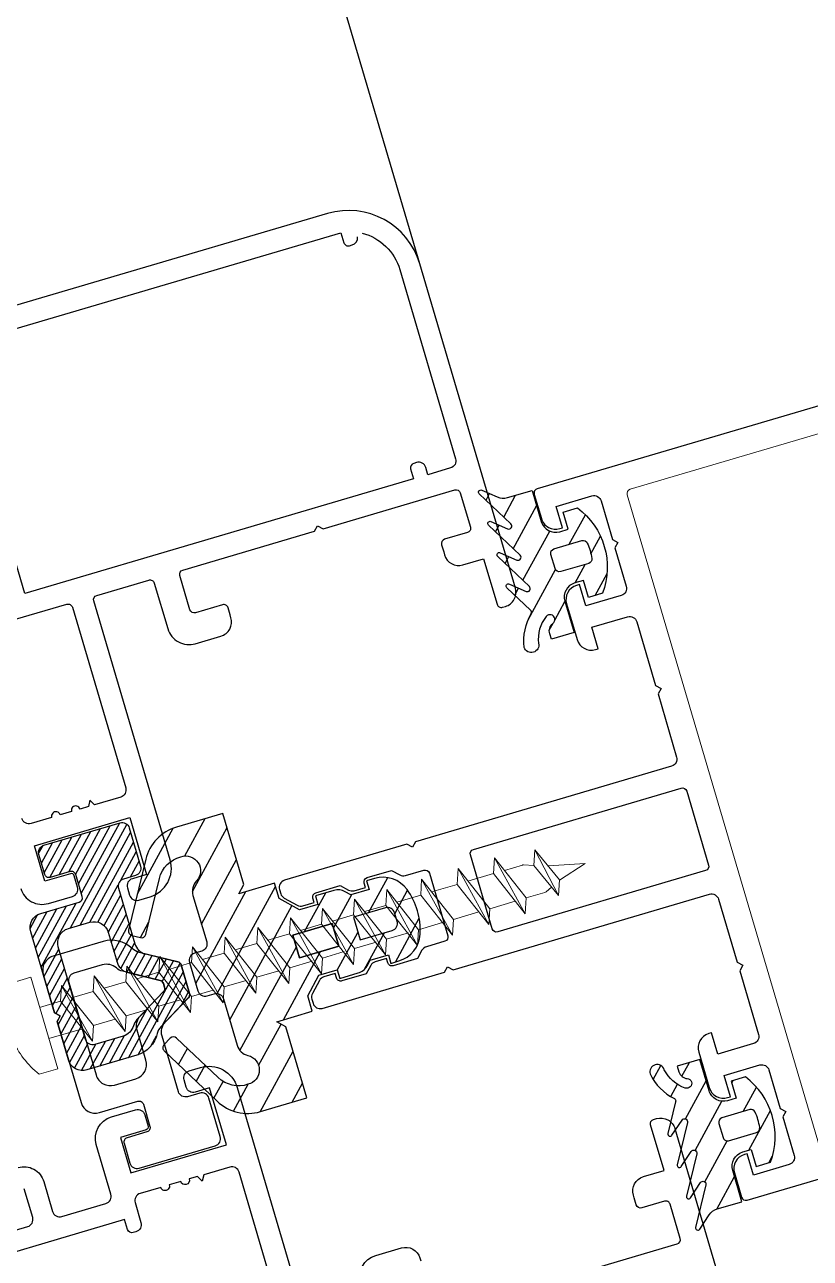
# Model space of a CAD drawing. Header units: millimetres. Extents: x 62878 to 70819, y -67946 to -61850.
# Drawn here: x 63586.35 to 63591.64, y -65277.4 to -65269.09 of the extents above; entities that cross this region are included whole.
import ezdxf

# ---------------------------------------------------------------- set-up
doc = ezdxf.new("R2010")
doc.units = ezdxf.units.MM
doc.layers.add('DOGRAMA', color=171, linetype='Continuous', lineweight=0)
pattern_1 = [(61.42665841833924, (63629.22169663729, -65377.8448919482), (0.1394151397588898, -0.07592747398675415), [])]

# ---------------------------------------------------------------- blocks, each defined once
blk = doc.blocks.new('a2we')
at = {"lineweight": 5, "ltscale": 0.5}
for p, q in [((-196.0144480926461, -415.2868589025547), (-196.5925912144022, -417.2488821181558)), ((-196.0144480926461, -415.2868589025547), (-195.4639709594615, -417.7110762494052)), ((-197.5747968978259, -417.6063757508618), (-196.5747276986959, -417.2423803302317)), ((-196.5747276986959, -417.2423803302317), (-194.1582851917165, -418.2620245979042)), ((-194.1582851917165, -418.2620245979042), (-197.5747968978259, -417.6063757508618)), ((-195.1583543907882, -418.6260200186506), (-197.5747968978259, -417.6063757508618)), ((-196.8896500078097, -417.895480952812), (-197.0961171580722, -418.3448917148726)), ((-194.1582851917165, -418.2620245979042), (-195.1583543907882, -418.6260200186506)), ((-197.1143788935161, -419.7428166739272), (-197.1143788935161, -418.4283854465556)), ((-195.1583543907882, -418.6260200186506), (-194.9264251741961, -419.2953524503964)), ((-198.1144480926461, -420.1068120946153), (-197.1143788935161, -419.7428166739268)), ((-197.1143788935161, -419.7428166739268), (-193.9153324771005, -421.0399975355008)), ((-197.1143788935161, -419.7428166739268), (-193.9153324771005, -421.0399975355008)), ((-194.9154016761394, -420.634479622855), (-194.9154016761394, -419.3608343693425)), ((-194.9154016761721, -421.4039929561312), (-198.1144480926461, -420.1068120946153)), ((-193.9153324771005, -421.0399975355008), (-198.1144480926461, -420.1068120946153)), ((-197.1143788935161, -422.2969096404012), (-197.1143788935162, -420.512330007273)), ((-193.9153324771005, -421.0399975355008), (-194.9154016761721, -421.4039929561312)), ((-194.9154016761721, -423.1885725893157), (-194.9154016761721, -421.4039929561312)), ((-198.1144480926461, -422.6609050610894), (-197.1143788935161, -422.2969096404012)), ((-197.1143788935161, -422.2969096404012), (-193.9153324771005, -423.594090501975)), ((-197.1143788935161, -422.2969096404012), (-193.9153324771005, -423.594090501975)), ((-194.9154016761721, -423.9580859226053), (-198.1144480926461, -422.6609050610894)), ((-193.9153324771005, -423.594090501975), (-198.1144480926461, -422.6609050610894)), ((-197.1143788935161, -424.8510026068752), (-197.1143788935162, -423.0664229737469)), ((-193.9153324771005, -423.594090501975), (-194.9154016761721, -423.9580859226053)), ((-194.9154016761721, -425.7426655557898), (-194.9154016761721, -423.9580859226053)), ((-198.1144480926461, -425.2149980275636), (-197.1143788935161, -424.8510026068752)), ((-197.1143788935161, -424.8510026068752), (-193.9153324771005, -426.1481834684492)), ((-197.1143788935161, -424.8510026068752), (-193.9153324771005, -426.1481834684492)), ((-194.9154016761721, -426.5121788890793), (-198.1144480926461, -425.2149980275636)), ((-193.9153324771005, -426.1481834684492), (-198.1144480926461, -425.2149980275636)), ((-197.1143788935161, -427.3050955733496), (-197.1143788935162, -425.6205159402211)), ((-193.9153324771005, -426.1481834684492), (-194.9154016761721, -426.5121788890793)), ((-194.9154016761721, -428.1967585222638), (-194.9154016761721, -426.5121788890793)), ((-198.1144480926461, -427.669090994038), (-197.1143788935161, -427.3050955733496)), ((-197.1143788935161, -427.3050955733496), (-193.9153324771005, -428.6022764349236)), ((-197.1143788935161, -427.3050955733496), (-193.9153324771005, -428.6022764349236)), ((-194.9154016761721, -428.9662718555534), (-198.1144480926461, -427.669090994038)), ((-193.9153324771005, -428.6022764349236), (-198.1144480926461, -427.669090994038)), ((-197.1143788935161, -429.5591885398237), (-197.1143788935161, -428.0237477951896)), ((-193.9153324771005, -428.6022764349236), (-194.9154016761721, -428.9662718555534)), ((-194.9154016761721, -430.450851488738), (-194.9154016761721, -428.9662718555534)), ((-198.1144480926461, -429.9231839605702), (-197.1143788935161, -429.5591885398237)), ((-194.9154016761721, -431.2203648220857), (-198.1144480926461, -429.9231839605702)), ((-193.9153324771005, -430.8563694013976), (-198.1144480926461, -429.9231839605702)), ((-197.1143788935161, -429.5591885398237), (-193.9153324771005, -430.8563694013976)), ((-197.1143788935161, -429.5591885398237), (-193.9153324771005, -430.8563694013976)), ((-197.1143788935161, -431.8132815063559), (-197.1143788935161, -430.2778407616635)), ((-193.9153324771005, -430.8563694013976), (-194.9154016761721, -431.2203648220857)), ((-194.9154016761721, -432.7049444552304), (-194.9154016761721, -431.2203648220857)), ((-198.1144480926461, -432.177276926986), (-197.1143788935161, -431.8132815063559)), ((-194.9154016761721, -433.4744577885599), (-198.1144480926461, -432.177276926986)), ((-193.9153324771005, -433.1104623678716), (-198.1144480926461, -432.177276926986)), ((-197.1143788935161, -431.8132815063559), (-193.9153324771005, -433.1104623678716)), ((-197.1143788935161, -431.8132815063559), (-193.9153324771005, -433.1104623678716)), ((-197.1143788935161, -434.0673744728301), (-197.1143788935161, -432.5319337281958)), ((-193.9153324771005, -433.1104623678716), (-194.9154016761721, -433.4744577885599)), ((-198.1144480926461, -434.4313698935184), (-197.1143788935161, -434.0673744728301)), ((-197.1143788935161, -434.0673744728301), (-193.9153324771005, -435.364555334404)), ((-197.1143788935161, -434.0673744728301), (-193.9153324771005, -435.364555334404)), ((-194.9154016761721, -434.9590374217446), (-194.9154016761721, -433.4744577885599)), ((-194.9154016761721, -435.7285507550341), (-198.1144480926461, -434.4313698935184)), ((-193.9153324771005, -435.364555334404), (-198.1144480926461, -434.4313698935184)), ((-197.1143788935161, -436.3642339800811), (-197.1143788935161, -434.7860266946118)), ((-193.9153324771005, -435.364555334404), (-194.9154016761721, -435.7285507550341)), ((-194.9154016761721, -437.2558969289955), (-194.9154016761721, -435.7285507550341)), ((-198.1144480926461, -436.7282294008277), (-197.1143788935161, -436.3642339800811)), ((-197.1143788935161, -436.3642339800811), (-193.9153324771005, -437.6614148416551)), ((-197.1143788935161, -436.3642339800811), (-193.9153324771005, -437.6614148416551)), ((-194.9154016761721, -438.0254102623434), (-198.1144480926461, -436.7282294008277)), ((-193.9153324771005, -437.6614148416551), (-198.1144480926461, -436.7282294008277)), ((-197.1143788935161, -438.6610934873901), (-197.1143788935161, -437.1337473134849)), ((-193.9153324771005, -437.6614148416551), (-194.9154016761721, -438.0254102623434)), ((-194.9154016761721, -439.5527564362646), (-194.9154016761721, -438.0254102623434)), ((-198.1144480926461, -439.0250889080787), (-197.1143788935161, -438.6610934873901)), ((-194.9154016761721, -440.3222697695944), (-198.1144480926461, -439.0250889080787)), ((-193.9153324771005, -439.9582743489061), (-198.1144480926461, -439.0250889080787)), ((-197.1143788935161, -438.6610934873901), (-193.9153324771005, -439.9582743489061)), ((-197.1143788935161, -438.6610934873901), (-193.9153324771005, -439.9582743489061)), ((-197.1143788935161, -440.9579529946993), (-197.1143788935161, -439.430606820736)), ((-193.9153324771005, -439.9582743489061), (-194.9154016761721, -440.3222697695944)), ((-194.9154016761721, -441.849615943574), (-194.9154016761721, -440.3222697695944)), ((-198.1144480926461, -441.3219484153295), (-197.1143788935161, -440.9579529946993)), ((-194.9154016761721, -442.6191292769035), (-198.1144480926461, -441.3219484153295)), ((-193.9153324771005, -442.2551338562151), (-198.1144480926461, -441.3219484153295)), ((-197.1143788935161, -440.9579529946993), (-193.9153324771005, -442.2551338562151)), ((-197.1143788935161, -443.2537258831643), (-197.1143788935161, -441.7274663280053)), ((-193.9153324771005, -442.2551338562151), (-194.9154016761721, -442.6191292769035)), ((-198.1144480926461, -443.6177213039109), (-197.1143788935161, -443.2537258831643)), ((-197.1143788935161, -443.2537258831643), (-193.9153324771005, -444.5509067447383)), ((-194.9154016761721, -444.1453888320787), (-194.9154016761721, -442.6191292769035)), ((-194.9154016761721, -444.9149021654266), (-198.1144480926461, -443.6177213039109)), ((-193.9153324771005, -444.5509067447383), (-198.1144480926461, -443.6177213039109)), ((-197.1143788935161, -445.5538642814245), (-197.1143788935161, -444.0232392165685)), ((-193.9153324771005, -444.5509067447383), (-194.9154016761721, -444.9149021654266)), ((-194.9154016761721, -446.4455272302989), (-194.9154016761721, -444.9149021654266)), ((-198.1144480926461, -445.9178597020545), (-197.1143788935161, -445.5538642814245)), ((-197.1143788935161, -445.5538642814245), (-193.9153324771005, -446.8510451429402)), ((-197.1143788935161, -445.5538642814245), (-193.9153324771005, -446.8510451429402)), ((-193.9153324771005, -446.8510451429402), (-198.1144480926461, -445.9178597020545)), ((-194.9154016761721, -447.2150405636282), (-198.1144480926461, -445.9178597020545)), ((-197.1143788935161, -447.8540026795677), (-197.1143788935161, -446.3233776147298)), ((-193.9153324771005, -446.8510451429402), (-194.9154016761721, -447.2150405636282)), ((-194.9154016761721, -448.7456656284821), (-194.9154016761721, -447.2150405636282)), ((-197.1143788935161, -447.8540026795677), (-198.1144480926461, -448.2179981003141)), ((-194.9154016761721, -449.5151789618299), (-198.1144480926461, -448.2179981003141)), ((-198.1144480926461, -448.2179981003141), (-193.9153324771005, -449.1511835411412)), ((-193.9153324771005, -449.1511835411412), (-197.1143788935161, -447.8540026795677)), ((-197.1143788935161, -450.1541410778275), (-197.1143788935161, -448.6235160129718)), ((-193.9153324770423, -449.1511835411412), (-194.9154016761721, -449.5151789618299)), ((-194.9154016761723, -451.0458040266858), (-194.9154016761721, -449.5151789618299)), ((-198.1144480926461, -450.5181364984577), (-197.1143788935161, -450.1541410778275)), ((-194.9154016761721, -451.8153173600317), (-198.1144480926461, -450.5181364984577)), ((-193.9153324770423, -451.4513219393434), (-198.1144480926461, -450.5181364984577)), ((-197.1143788935161, -450.1541410778275), (-193.9153324770423, -451.4513219393434)), ((-197.1143788935161, -453.2868589025547), (-197.1143788935162, -450.9236544111328)), ((-193.9153324770423, -451.4513219393434), (-194.9154016761721, -451.8153173600317)), ((-194.9154016761721, -453.2868589025547), (-194.9154016761721, -451.8153173600317)), ((-192.7980524524961, -453.2868589025547), (-199.230843732796, -453.2868589025547)), ((-199.230843732796, -454.5827171301502), (-199.230843732796, -453.2868589025547)), ((-192.7980524524961, -454.5827171301502), (-192.7980524524961, -453.2868589025547))]:
    blk.add_line(p, q, dxfattribs=at)
blk.add_lwpolyline([(-196.4690204826777, -455.6637351848848), (-196.1125089353335, -455.3998333582319), (-195.9163872499585, -455.3998333582319), (-195.5598757026143, -455.6637351848848)], dxfattribs=at)
for centre, radius, start, end in [((-196.9143788935627, -418.4283854465556), 0.2, 155.3251238657465, 180), ((-195.115401676151, -419.3608343693425), 0.2, 0, 19.11162363728389), ((-195.6603624057317, -449.5292358589606), 6.187568978619671, 234.757305859688, 262.4904896380407), ((-196.3685337795604, -449.5292358589606), 6.187568978619673, 277.5095103619591, 305.2426941403116)]:
    blk.add_arc(centre, radius, start, end, dxfattribs=at)

msp = doc.modelspace()

# ---------------------------------------------------------------- hatches: boundary and pattern name
at = {"layer": 'DOGRAMA', "lineweight": -2}
h = msp.add_hatch(dxfattribs=at)
h.set_pattern_fill('ANSI31', color=256, scale=0.05, angle=433.5057849383392, style=0)
h.set_pattern_definition(pattern_1)
edge = h.paths.add_edge_path()
edge.add_arc((63589.57128295962, -65272.17776111523), 0.09999999998353967, 246.4266584490464, 286.4266584483182)
edge.add_line((63589.59956173698, -65272.27367936556), (63589.76557510896, -65272.22473502852))
edge.add_line((63589.76557510896, -65272.22473502852), (63589.82778841908, -65272.43575517934))
edge.add_arc((63589.9237066694, -65272.40747640203), 0.09999999995416198, 196.4266584226854, 286.4266584226854)
edge.add_line((63589.95198544671, -65272.50339465235), (63590.00953639697, -65272.48642738599))
edge.add_line((63590.00953639697, -65272.48642738599), (63589.97560186416, -65272.37132548557))
edge.add_line((63589.97560186416, -65272.37132548557), (63590.07152011457, -65272.34304670825))
edge.add_arc((63589.77268344504, -65272.74391656859), 0.499999999980179, -20.44323923023188, 53.2965560614561, ccw=False)
edge.add_line((63590.24119277843, -65272.91855621044), (63590.14527452806, -65272.94683498774))
edge.add_line((63590.14527452806, -65272.94683498774), (63590.11133999527, -65272.8317330873))
edge.add_line((63590.11133999527, -65272.8317330873), (63590.05378904506, -65272.84870035369))
edge.add_arc((63590.08206782238, -65272.94461860404), 0.09999999999111438, 106.4266584207896, 196.4266584207896)
edge.add_line((63589.98614957202, -65272.97289738136), (63590.0483628821, -65273.18391753215))
edge.add_line((63590.0483628821, -65273.18391753215), (63589.89539724725, -65273.22901511377))
edge.add_line((63589.89539724725, -65273.22901511377), (63589.88423295723, -65273.19114716936))
edge.add_arc((63589.94657981997, -65273.17276596407), 0.06500000000803773, 128.0173229297416, 196.4266584439458, ccw=False)
edge.add_arc((63589.88641292927, -65273.09580382962), 0.03268943071979528, 308.0173229406665, 501.856937574956)
edge.add_arc((63590.04970155914, -65273.2274137026), 0.2424115900075054, 141.2291918030826, 186.7359642096043)
edge.add_arc((63589.76062014964, -65273.26872116084), 0.05002797726373335, -162.60118291889853, 14.912053376141898, ccw=False)
edge.add_arc((63590.08221474908, -65273.24108989716), 0.3717812401528078, 149.9266375138182, 186.5781580038744, ccw=False)
edge.add_arc((63589.74193199883, -65273.04730830932), 0.01999999998593517, 338.0409954212196, 406.4266583069493)
edge.add_line((63589.75571764942, -65273.03281845641), (63589.59630149688, -65272.88114987964))
edge.add_arc((63589.60664073481, -65272.87028248997), 0.01499999997890247, 66.426658324904, 226.4266583179954, ccw=False)
edge.add_line((63589.61263957422, -65272.85653425644), (63589.72548839344, -65272.90577417803))
edge.add_arc((63589.73348684597, -65272.88744319995), 0.01999999999995741, 246.4266584485599, 406.4266584542935)
edge.add_line((63589.74727249652, -65272.872953347), (63589.5340881868, -65272.67012972887))
edge.add_arc((63589.54442742473, -65272.65926233915), 0.01500000000551554, 66.42665847125409, 226.4266584530703, ccw=False)
edge.add_line((63589.55042626411, -65272.64551410559), (63589.66327508334, -65272.69475402724))
edge.add_arc((63589.67127353588, -65272.67642304916), 0.02000000000868687, 246.426658391246, 406.4266584089893)
edge.add_line((63589.68505918646, -65272.66193319621), (63589.47187487671, -65272.45910957808))
edge.add_arc((63589.48221411463, -65272.44824218837), 0.01499999999522897, 66.42665848561222, 226.4266584540489, ccw=False)
edge.add_line((63589.48821295401, -65272.43449395482), (63589.60106177326, -65272.48373387643))
edge.add_arc((63589.6090602258, -65272.46540289836), 0.0200000000020181, 246.42665838291, 406.4266583795205)
edge.add_line((63589.62284587639, -65272.45091304542), (63589.40966156661, -65272.24808942726))
edge.add_arc((63589.42000080454, -65272.23722203755), 0.01499999999998798, 66.42665842030851, 226.4266583946219, ccw=False)
edge.add_line((63589.42599964394, -65272.223473804), (63589.53129069701, -65272.2694160056))
edge = h.paths.add_edge_path(flags=16)
edge.add_line((63590.14694858118, -65272.71697945875), (63589.95836749249, -65272.77257724742))
edge.add_arc((63589.94988385929, -65272.74380177233), 0.02999999998058478, 196.4266584302207, 286.42665843022075, ccw=False)
edge.add_line((63589.9211083842, -65272.75228540553), (63589.89282960688, -65272.65636715518))
edge.add_arc((63589.921605082, -65272.64788352196), 0.03000000001673088, 106.42665846781759, 196.4266584678176, ccw=False)
edge.add_line((63589.91312144878, -65272.61910804684), (63590.10170253746, -65272.56351025817))
edge.add_arc((63590.11018617065, -65272.59228573328), 0.02999999999248517, 24.19309258406861, 106.4266584090326, ccw=False)
edge.add_arc((63589.77268344495, -65272.74391656867), 0.4000000001173186, 8.660224260478287, 24.193092596684608, ccw=False)
edge.add_arc((63590.138464948, -65272.68820398366), 0.02999999997872396, -73.57334159643699, 8.66022424465018, ccw=False)
at = {"layer": 'DOGRAMA', "lineweight": -2, "ltscale": 5}
h = msp.add_hatch(dxfattribs=at)
h.set_pattern_fill('ANSI31', color=256, scale=0.015, angle=433.5057849383392, style=0)
h.set_pattern_definition([(61.42665841833924, (63629.22169663729, -65377.8448919482), (0.04182454192766689, -0.02277824219602622), [])])
edge = h.paths.add_edge_path(flags=16)
edge.add_line((63587.28175267527, -65275.54925871899), (63587.28946631503, -65275.57542246803))
edge.add_arc((63587.26069083993, -65275.58390610126), 0.02999999999785151, -43.573341507148484, 16.426658492935417, ccw=False)
edge.add_line((63587.28242561938, -65275.60458457709), (63587.10296514944, -65275.79321229584))
edge.add_arc((63587.17541441418, -65275.8621405487), 0.1000000000165025, 136.4266584209237, 164.2856165316686)
edge.add_arc((63586.98288965719, -65275.8079721266), 0.1000000000073851, 286.4266584224305, 344.28561653455245, ccw=False)
edge.add_line((63587.01116843451, -65275.90389037697), (63586.81914752718, -65275.96050229865))
edge.add_arc((63586.80500813854, -65275.91254317346), 0.04999999999636351, 196.4266583944399, 286.42665839443987, ccw=False)
edge.add_line((63586.75704901336, -65275.9266825621), (63586.57323696081, -65275.30321393472))
edge.add_arc((63586.66915521119, -65275.27493515742), 0.1000000000058787, 106.426658405257, 196.426658405257, ccw=False)
edge.add_line((63586.64087643389, -65275.17901690704), (63586.78493821601, -65275.13654437402))
edge.add_arc((63586.81321699334, -65275.23246262437), 0.09999999998619297, 16.42665842596722, 106.42665842596719, ccw=False)
edge.add_line((63586.90913524369, -65275.20418384705), (63586.96888710358, -65275.40685505142))
edge.add_arc((63587.06480535397, -65275.3785762741), 0.1000000000280668, 196.4266584188938, 256.4266584192014)
edge.add_line((63587.04133636833, -65275.47578330428), (63587.26001789585, -65275.52858024318))
edge.add_arc((63587.25297720019, -65275.55774235221), 0.02999999998008165, 16.426658474137014, 76.42665847523409, ccw=False)
edge = h.paths.add_edge_path()
edge.add_line((63586.73403641683, -65274.96389152334), (63586.690204312, -65274.81521823528))
edge.add_arc((63586.66142883687, -65274.82370186848), 0.03000000001753719, 16.42665842390142, 106.4266584239014)
edge.add_line((63586.65294520367, -65274.79492639336), (63586.51865965317, -65274.83451668163))
edge.add_arc((63586.51017601998, -65274.8057412065), 0.03000000002245861, 196.4266584066429, 286.4266584066429, ccw=False)
edge.add_line((63586.48140054484, -65274.81422483969), (63586.44181025664, -65274.67993928916))
edge.add_arc((63586.48976938181, -65274.66579990049), 0.04999999998365681, 106.4266584358603, 196.4266584335025, ccw=False)
edge.add_line((63586.47562999314, -65274.61784077533), (63586.98879263263, -65274.46654931667))
edge.add_arc((63587.00293202126, -65274.51450844185), 0.04999999998732699, 16.426658386442625, 106.4266583888004, ccw=False)
edge.add_line((63587.05089114644, -65274.50036905322), (63587.12724384521, -65274.7593483292))
edge.add_arc((63587.07928472003, -65274.77348771785), 0.05000000000047861, -73.57334159756277, 16.426658410434527, ccw=False)
edge.add_line((63587.09342410867, -65274.82144684304), (63587.01189359588, -65274.84548380376))
edge.add_arc((63587.02603298453, -65274.89344292895), 0.05000000000745758, 106.4266584080767, 196.426658416074)
edge.add_line((63586.97807385934, -65274.90758231761), (63587.08827433956, -65275.28136924395))
edge.add_arc((63587.18419258991, -65275.25309046661), 0.09999999999236563, 196.4266584379631, 256.4266584365282)
edge.add_line((63587.1607236043, -65275.35029749677), (63587.37940513186, -65275.40309443566))
edge.add_arc((63587.37236443617, -65275.43225654469), 0.02999999997276654, 16.426658420821525, 76.42665841467982, ccw=False)
edge.add_line((63587.40113991126, -65275.4237729115), (63587.45783383017, -65275.61607194356))
edge.add_arc((63587.42905835505, -65275.62455557675), 0.03000000000644312, -43.57334160586743, 16.426658401173427, ccw=False)
edge.add_line((63587.45079313446, -65275.64523405262), (63587.264749879, -65275.84078082061))
edge.add_arc((63587.33719914367, -65275.90970907345), 0.09999999994848702, 136.4266583953558, 166.9153301082966)
edge.add_arc((63587.04498817104, -65275.84179186308), 0.2000000000270401, 286.4266584166635, 346.91533012788585, ccw=False)
edge.add_line((63587.10154572568, -65276.03362836385), (63586.76564744282, -65276.1326584515))
edge.add_arc((63586.7373686655, -65276.03674020113), 0.1000000000050723, 196.4266584184318, 286.4266584184319, ccw=False)
edge.add_line((63586.64145041513, -65276.06501897845), (63586.56509771637, -65275.80603970247))
edge.add_line((63586.56509771637, -65275.80603970247), (63586.58538955831, -65275.76878059415))
edge.add_line((63586.58538955831, -65275.76878059415), (63586.54813044998, -65275.74848875222))
edge.add_line((63586.54813044998, -65275.74848875222), (63586.3869414193, -65275.20175472513))
edge.add_arc((63586.48285966967, -65275.17347594781), 0.1000000000071299, 106.42665842360941, 196.4266584224305, ccw=False)
edge.add_line((63586.45458089234, -65275.07755769744), (63586.71374457492, -65275.00115063165))
edge.add_arc((63586.70526094172, -65274.97237515655), 0.02999999999660028, 286.4266584356903, 376.4266584490192)
at = {"layer": 'DOGRAMA', "lineweight": -2}
h = msp.add_hatch(dxfattribs=at)
h.set_pattern_fill('ANSI31', color=256, scale=0.05, angle=433.5057849383392, style=0)
h.set_pattern_definition(pattern_1)
edge = h.paths.add_edge_path(flags=16)
edge.add_arc((63588.80830031473, -65275.14462315891), 0.04999999998938454, 286.4266583967977, 376.426658404795)
edge.add_line((63588.85625943991, -65275.13048377026), (63588.83929217351, -65275.07293282003))
edge.add_arc((63588.79133304833, -65275.08707220869), 0.05000000000459372, 16.42665842642914, 106.4266584264291)
edge.add_line((63588.77719365966, -65275.03911308351), (63588.56137759632, -65275.10274033244))
edge.add_line((63588.56137759632, -65275.10274033244), (63588.60662364, -65275.25620953305))
edge.add_line((63588.60662364, -65275.25620953305), (63588.82243970337, -65275.19258228409))
h.paths.add_polyline_path([(63588.46274626449, -65275.298627699), (63588.4175002208, -65275.14515849845), (63588.15372503227, -65275.22292513605), (63588.19897107595, -65275.37639433664)], flags=16)
edge = h.paths.add_edge_path()
edge.add_arc((63588.76122923926, -65275.03339419572), 0.1999999999978753, 35.86043953682319, 106.4266584196107)
edge.add_line((63588.70467168462, -65274.84155769499), (63588.65066545204, -65274.85747990184))
edge.add_line((63588.65066545204, -65274.85747990184), (63588.66763271843, -65274.91503085206))
edge.add_line((63588.66763271843, -65274.91503085206), (63588.54458468995, -65274.95130807548))
edge.add_line((63588.54458468995, -65274.95130807548), (63588.50644294052, -65274.93053553462))
edge.add_arc((63588.45861461046, -65275.01835609507), 0.09999999997396947, 61.42665841585919, 106.4266584151501)
edge.add_line((63588.43033583316, -65274.92243784473), (63588.30535975072, -65274.9592835002))
edge.add_line((63588.30535975072, -65274.9592835002), (63588.32232701711, -65275.01683445042))
edge.add_line((63588.32232701711, -65275.01683445042), (63588.19927898864, -65275.0531116738))
edge.add_line((63588.19927898864, -65275.0531116738), (63588.06053137407, -65274.97754774355))
edge.add_line((63588.06053137407, -65274.97754774355), (63588.02990990612, -65274.87368336516))
edge.add_line((63588.02990990612, -65274.87368336516), (63587.79011428019, -65274.94438030846))
edge.add_line((63587.79011428019, -65274.94438030846), (63587.82393401672, -65274.88228179461))
edge.add_line((63587.82393401672, -65274.88228179461), (63587.68254013011, -65274.40269054275))
edge.add_line((63587.68254013011, -65274.40269054275), (63587.36908661205, -65274.49510342773))
edge.add_arc((63587.45392294402, -65274.78285817883), 0.3000000000053741, 106.4266584218835, 166.4266584216694)
edge.add_line((63587.16230185352, -65274.71245122193), (63587.04700292469, -65275.19001197485))
edge.add_arc((63587.07616503371, -65275.19705267053), 0.0299999999639862, 166.4266584249265, 256.4266584249265)
edge.add_line((63587.06912433803, -65275.22621477954), (63587.12744855614, -65275.24029617094))
edge.add_arc((63587.13448925185, -65275.21113406189), 0.03000000001325303, 256.4266583904623, 346.4266583904623)
edge.add_line((63587.1636513609, -65275.2181747576), (63587.25456060439, -65274.84163451377))
edge.add_arc((63587.44897466472, -65274.88857248504), 0.2000000000103845, 104.50706107780849, 166.4266584208078, ccw=False)
edge.add_arc((63587.43166503654, -65274.78942029196), 0.1000000000057837, -43.57334158482331, 109.14150601303481, ccw=False)
edge.add_arc((63587.57656356601, -65274.92727679766), 0.1000000000012008, 136.4266584240907, 196.4266584236094)
edge.add_line((63587.48064531564, -65274.95555557498), (63587.57305892313, -65275.26901154377))
edge.add_arc((63587.52509979795, -65275.28315093244), 0.05000000000459372, -73.57334157357087, 16.426658426429185, ccw=False)
edge.add_line((63587.53923918661, -65275.33111005762), (63587.49129431984, -65275.34524524258))
edge.add_arc((63587.50543370849, -65275.39320436776), 0.04999999999349964, 106.4266584127923, 196.4266584207896)
edge.add_line((63587.45747458332, -65275.40734375642), (63587.51403213798, -65275.59918025717))
edge.add_arc((63587.56199126317, -65275.58504086849), 0.05000000001363024, 196.4266584320687, 286.4266584320687)
edge.add_line((63587.57613065185, -65275.63299999369), (63587.62407551852, -65275.61886480874))
edge.add_arc((63587.6382149072, -65275.66682393393), 0.05000000000870882, 16.426658442423673, 106.42665844242379, ccw=False)
edge.add_line((63587.68617403239, -65275.65268454525), (63587.77858763986, -65275.96614051408))
edge.add_arc((63587.87450589023, -65275.93786173674), 0.100000000004266, 196.4266584316067, 256.4266584294018)
edge.add_arc((63587.82756791897, -65276.13227579707), 0.09999999999458312, -76.2881891764489, 76.42665841934019, ccw=False)
edge.add_arc((63587.78831999248, -65276.03959148942), 0.1999999999953474, 226.426658427111, 288.34625577040686, ccw=False)
edge.add_line((63587.65046348681, -65276.18449001889), (63587.36982469186, -65275.91749018263))
edge.add_arc((63587.34914621599, -65275.93922496207), 0.03000000002080528, 46.42665841328923, 136.4266584132892)
edge.add_line((63587.32741143656, -65275.91854648619), (63587.28605448484, -65275.96201604504))
edge.add_arc((63587.30778926428, -65275.98269452087), 0.02999999999071414, 136.4266584736948, 226.4266584736948)
edge.add_line((63587.28711078845, -65276.0044293003), (63587.64304106789, -65276.34306147814))
edge.add_arc((63587.84982582644, -65276.12571368397), 0.2999999999973062, 226.4266584152745, 286.4266584152191)
edge.add_line((63587.93466215838, -65276.41346843507), (63588.24811567646, -65276.32105555011))
edge.add_line((63588.24811567646, -65276.32105555011), (63588.10672178988, -65275.84146429828))
edge.add_line((63588.10672178988, -65275.84146429828), (63588.04462327605, -65275.80764456173))
edge.add_line((63588.04462327605, -65275.80764456173), (63588.284418902, -65275.73694761848))
edge.add_line((63588.284418902, -65275.73694761848), (63588.25379743399, -65275.63308324007))
edge.add_line((63588.25379743399, -65275.63308324007), (63588.3293613643, -65275.49433562551))
edge.add_line((63588.3293613643, -65275.49433562551), (63588.45240939278, -65275.4580584021))
edge.add_line((63588.45240939278, -65275.4580584021), (63588.46937665913, -65275.51560935231))
edge.add_line((63588.46937665913, -65275.51560935231), (63588.59435274157, -65275.47876369685))
edge.add_arc((63588.56607396428, -65275.38284544646), 0.1000000000198366, 286.4266584028992, 331.4266584055293)
edge.add_line((63588.65389452476, -65275.43067377656), (63588.67466706559, -65275.39253202717))
edge.add_line((63588.67466706559, -65275.39253202717), (63588.79771509406, -65275.35625480377))
edge.add_line((63588.79771509406, -65275.35625480377), (63588.81468236045, -65275.413805754))
edge.add_line((63588.81468236045, -65275.413805754), (63588.86868859304, -65275.39788354714))
edge.add_arc((63588.81213103838, -65275.2060470464), 0.2000000000113959, 286.4266584270186, 356.9928773098388)
edge.add_arc((63588.54200351127, -65275.19185658928), 0.4704999999711486, 356.9928772973138, 395.8604395317959)
h = msp.add_hatch(dxfattribs=at)
h.set_pattern_fill('ANSI31', color=256, scale=0.05, angle=433.5057849383392, style=0)
h.set_pattern_definition(pattern_1)
edge = h.paths.add_edge_path()
edge.add_arc((63591.04177938008, -65277.16551013429), 0.1000000000121645, 106.42665840807669, 146.4266584079292, ccw=False)
edge.add_line((63591.01350060278, -65277.0695918839), (63591.17951397472, -65277.02064754684))
edge.add_line((63591.17951397472, -65277.02064754684), (63591.11730066466, -65276.80962739604))
edge.add_arc((63591.21321891501, -65276.78134861872), 0.09999999998619297, 106.42665842596719, 196.4266584259671, ccw=False)
edge.add_line((63591.18494013769, -65276.68543036836), (63591.24249108791, -65276.66846310197))
edge.add_line((63591.24249108791, -65276.66846310197), (63591.27642562071, -65276.78356500241))
edge.add_line((63591.27642562071, -65276.78356500241), (63591.37234387105, -65276.75528622509))
edge.add_arc((63590.90383453765, -65276.58064658326), 0.4999999999768313, 339.5567607731843, 413.2965560644581)
edge.add_line((63591.20267120716, -65276.17977672291), (63591.10675295682, -65276.20805550022))
edge.add_line((63591.10675295682, -65276.20805550022), (63591.14068748957, -65276.32315740066))
edge.add_line((63591.14068748957, -65276.32315740066), (63591.08313653939, -65276.34012466705))
edge.add_arc((63591.05485776207, -65276.2442064167), 0.09999999999111438, 196.4266584207896, 286.42665842078964, ccw=False)
edge.add_line((63590.95893951171, -65276.27248519401), (63590.8967262016, -65276.0614650432))
edge.add_line((63590.8967262016, -65276.0614650432), (63590.74376056675, -65276.10656262482))
edge.add_line((63590.74376056675, -65276.10656262482), (63590.75492485677, -65276.14443056923))
edge.add_arc((63590.81727171951, -65276.12604936397), 0.06499999999980752, 196.4266584193387, 264.8359939363863)
edge.add_arc((63590.80847899325, -65276.22334228685), 0.03268943073724488, -109.00362071610522, 84.83599391920649, ccw=False)
edge.add_arc((63590.87425452866, -65276.02419933756), 0.2424115900203204, 206.1173526315682, 251.624125038535, ccw=False)
edge.add_arc((63590.60899928809, -65276.14632232796), 0.05002797726428388, 17.94126347909852, 195.454499789161)
edge.add_arc((63590.8941484278, -65275.99507239828), 0.3717812401316561, 206.2751588425133, 242.9266793322277)
edge.add_arc((63590.71341437507, -65276.34246102225), 0.01999999999290903, -13.573341545027802, 54.81232134801911, ccw=False)
edge.add_line((63590.73285578109, -65276.34715481936), (63590.68121501691, -65276.56104754558))
edge.add_arc((63590.69579607144, -65276.56456789342), 0.01500000000321133, 166.4266584444941, 326.4266584619254)
edge.add_line((63590.7082937509, -65276.57286295266), (63590.77638159934, -65276.47027898325))
edge.add_arc((63590.79304517192, -65276.48133906224), 0.01999999996407478, -13.573341615597315, 146.4266583850286, ccw=False)
edge.add_line((63590.81248657793, -65276.48603285938), (63590.74342832699, -65276.77206769638))
edge.add_arc((63590.75800938151, -65276.77558804423), 0.01499999999955377, 166.4266583839398, 326.4266584002446)
edge.add_line((63590.77050706097, -65276.78388310349), (63590.83859490941, -65276.68129913406))
edge.add_arc((63590.85525848202, -65276.69235921304), 0.01999999998429983, -13.57334154991969, 146.4266584485029, ccw=False)
edge.add_line((63590.87469988804, -65276.69705301015), (63590.8056416371, -65276.9830878472))
edge.add_arc((63590.82022269163, -65276.98660819503), 0.01500000000857648, 166.4266584780325, 326.4266584695079)
edge.add_line((63590.83272037112, -65276.99490325428), (63590.90080821949, -65276.89231928483))
edge.add_arc((63590.91747179211, -65276.90337936384), 0.01999999999637073, -13.573341605813482, 146.4266583964024, ccw=False)
edge.add_line((63590.93691319813, -65276.90807316097), (63590.8678549472, -65277.194107998))
edge.add_arc((63590.88243600172, -65277.19762834585), 0.01499999999077344, 166.4266584044331, 326.4266584080313)
edge.add_line((63590.89493368117, -65277.2059234051), (63590.95846151698, -65277.11020973926))
edge = h.paths.add_edge_path(flags=16)
edge.add_line((63591.2328536301, -65276.40024027288), (63591.04427254141, -65276.45583806155))
edge.add_arc((63591.05275617462, -65276.48461353662), 0.02999999997074194, 106.4266584647377, 196.4266584647377)
edge.add_line((63591.02398069955, -65276.49309716983), (63591.05225947683, -65276.58901542019))
edge.add_arc((63591.08103495196, -65276.58053178702), 0.03000000000930698, 196.426658370586, 286.426658370586)
edge.add_line((63591.08951858513, -65276.60930726214), (63591.27809967381, -65276.55370947346))
edge.add_arc((63591.2696160406, -65276.52493399836), 0.02999999999660028, 286.4266584356903, 368.6602242658482)
edge.add_arc((63590.9038345377, -65276.58064658326), 0.3999999999828886, 8.660224250782301, 24.19309258702632)
edge.add_arc((63591.24133726329, -65276.42901574799), 0.02999999999849968, 24.19309259104942, 106.4266584184318)

# ---------------------------------------------------------------- linework, layer by layer
msp.add_line((63589.00857842001, -65270.69642254735), (63564.97915992932, -65189.19149207567), dxfattribs=at)
at = {"layer": 'DOGRAMA', "lineweight": -2, "ltscale": 0.5}
for points in [[(63599.90997569384, -65269.23394605929), (63589.80019210514, -65272.21452918839, 0.4142135623732619), (63589.77990026325, -65272.25178829669), (63589.82797418466, -65272.41484932235, 0.4142135623730951), (63589.95217121235, -65272.48248879539), (63589.97135486243, -65272.47683303991), (63589.92893669643, -65272.33295566434), (63590.16873232237, -65272.26225872105, -0.4142135623730951), (63590.23083083622, -65272.29607845758), (63590.30718353495, -65272.55505773358), (63590.34444264326, -65272.57534957548), (63590.32415080134, -65272.6126086838), (63590.40050350008, -65272.87158795979, -0.4142135623730951), (63590.36668376358, -65272.93368647365), (63590.12688813767, -65273.00438341692), (63590.08446997166, -65272.86050604138), (63590.0652863216, -65272.86616179683, 0.4142135623728953), (63589.99764684855, -65272.99035882454), (63590.06834379186, -65273.23015445046, 0.4142135623729619), (63590.19254081956, -65273.29779392348), (63590.21172446962, -65273.29213816804), (63590.16930630364, -65273.1482607925), (63590.40910192951, -65273.07756384921, -0.4142135623731395), (63590.4712004434, -65273.11138358574), (63590.597566713, -65273.54000294747), (63590.6348258213, -65273.56029478939), (63590.61453397939, -65273.59755389769), (63590.73984882786, -65274.02260696422, -0.4142135623730951), (63590.70602909137, -65274.08470547805), (63588.97950058476, -65274.59372346973), (63588.95920874287, -65274.63098257806), (63588.92194963451, -65274.61069073612), (63588.09705268138, -65274.85388822104, 0.4142135623730951), (63588.06323294483, -65274.91598673489), (63588.07151560697, -65274.94408053998, 0.1989123673795887), (63588.09556056715, -65274.97385143155), (63588.18338112761, -65275.02167976162, 0.1989123673797732), (63588.22143468131, -65275.02572860658), (63588.29748761156, -65275.00330655581), (63588.28900397835, -65274.97453108069, -0.4142135623730951), (63588.30929582031, -65274.93727197239), (63588.4723568459, -65274.88919805095), (63588.52868682893, -65274.91987616329, 0.1989123673797732), (63588.56674038259, -65274.92392500825), (63588.64279331287, -65274.90150295747), (63588.63430967967, -65274.87272748236, -0.4142135623729841), (63588.65460152164, -65274.83546837405), (63588.81766254722, -65274.78739445264), (63588.87399253023, -65274.81807256494, 0.1989123673797501), (63588.91204608395, -65274.82212140989), (63589.03605813937, -65274.78555997046, -0.4142135623729288), (63589.0733172477, -65274.80585181237), (63589.1977438679, -65275.22789211398, -0.4142135623725959), (63589.17745202596, -65275.26515122229), (63589.05343997051, -65275.30171266175, 0.1989123673796753), (63589.02366907894, -65275.32575762189), (63588.9929909666, -65275.38208760488), (63588.82992994098, -65275.43016152634, -0.4142135623736503), (63588.79267083267, -65275.40986968442), (63588.78418719947, -65275.38109420928), (63588.70813426917, -65275.40351626008, 0.1989123673797502), (63588.67836337762, -65275.42756122023), (63588.64768526526, -65275.48389120324), (63588.48462423963, -65275.53196512468, -0.4142135623732063), (63588.44736513137, -65275.51167328276), (63588.43888149815, -65275.48289780763), (63588.36282856788, -65275.50531985839, 0.1989123673796753), (63588.33305767628, -65275.52936481855), (63588.28522934623, -65275.61718537901, 0.1989123673797207), (63588.28118050128, -65275.65523893273), (63588.2894631634, -65275.68333273781, 0.4142135623730951), (63588.35156167721, -65275.71715247435), (63589.17645863038, -65275.47395498943), (63589.19675047231, -65275.43669588113), (63589.23400958061, -65275.45698772302), (63590.96053808722, -65274.94796973134, -0.4142135623730951), (63591.02263660105, -65274.98178946787), (63591.14795144957, -65275.40684253437), (63591.18521055789, -65275.4271343763), (63591.16491871596, -65275.46439348461), (63591.29128498551, -65275.89301284634, -0.4142135623730951), (63591.25746524907, -65275.95511136022), (63591.01766962313, -65276.02580830349), (63590.97525145715, -65275.88193092795), (63590.95606780706, -65275.8875866834, 0.4142135623729619), (63590.88842833402, -65276.01178371109), (63590.9591252773, -65276.251579337, 0.4142135623728953), (63591.08332230498, -65276.31921881007), (63591.10250595507, -65276.31356305459), (63591.06008778911, -65276.16968567904), (63591.29988341497, -65276.09898873574, -0.4142135623730951), (63591.36198192887, -65276.13280847228), (63591.43833462759, -65276.3917877483), (63591.4755937359, -65276.41207959018), (63591.45530189401, -65276.44933869848), (63591.53165459274, -65276.70831797448, -0.4142135623730951), (63591.49783485621, -65276.77041648833), (63591.25803923031, -65276.84111343163), (63591.21562106434, -65276.69723605608), (63591.19643741426, -65276.70289181152, 0.4142135623728953), (63591.12879794122, -65276.8270888392), (63591.17687186265, -65276.99014986483, 0.4142135623729288), (63591.21413097093, -65277.01044170676), (63601.32391455964, -65274.02985857763, 0.4142135623729288)], [(63586.32000427714, -65274.90865106421, 0.4142135623730951), (63586.50629981867, -65275.01011027384), (63586.66936084429, -65274.96203635236, 0.4142135623730951), (63586.70318058081, -65274.89993783853), (63586.68055755892, -65274.82320323824, 0.4142135623730951), (63586.65571815347, -65274.80967534363), (63586.48306530277, -65274.86057714277), (63586.4123683595, -65274.62078151685), (63587.05502063697, -65274.43131370885), (63587.1681357462, -65274.81498671033), (63587.07221749586, -65274.84326548762, 0.4142135623730951), (63587.03839775929, -65274.90536400148), (63587.05253714798, -65274.95332312665, 0.4142135623730951), (63587.11463566179, -65274.98714286317), (63587.1913702621, -65274.96451984133, 0.4142135623730951), (63587.3266492082, -65274.71612578598), (63586.81197546106, -65272.97041362926, -0.4142135623730951), (63586.83226730298, -65272.93315452097), (63587.18236891682, -65272.82993698376, -0.4142135623730951), (63587.21962802513, -65272.85022882566), (63587.31012011252, -65273.15716722686, 0.4142135623730951), (63587.49641565404, -65273.25862643642), (63587.66906850469, -65273.20772463725, 0.4142135623730951), (63587.73670797777, -65273.0835276096), (63587.73105222229, -65273.06434395952), (63587.71691283365, -65273.01638483432, 0.4142135623730951), (63587.67965372535, -65272.99609299241), (63587.49740904964, -65273.04982266932, -0.4142135623730951), (63587.46014994132, -65273.02953082741), (63587.39228087577, -65272.7993270265, -0.4142135623730951), (63587.41257271768, -65272.76206791823), (63588.29981653361, -65272.50048922807), (63588.32010837549, -65272.46323011973), (63588.35736748382, -65272.48352196167), (63589.24461129972, -65272.22194327148, -0.4142135623730951), (63589.28187040802, -65272.24223511337), (63589.34973947358, -65272.47243891429, -0.4142135623730951), (63589.32944763164, -65272.50969802256), (63589.17597843106, -65272.55494406627, 0.4142135623730951), (63589.15568658915, -65272.59220317459), (63589.1698259778, -65272.64016229977), (63589.17548173329, -65272.65934594987, 0.4142135623730951), (63589.29967876095, -65272.72698542288), (63589.43876022398, -65272.68598119578), (63589.52925231138, -65272.99291959697, 0.4142135623730951), (63589.5665114197, -65273.01321143885), (63589.58569506977, -65273.00755568342, 0.4142135623730951), (63589.65333454284, -65272.88335865574), (63589.00857842001, -65270.69642254735, 0.4142135623730951), (63588.38759328163, -65270.35822518209), (63585.30861744483, -65271.26597393393, 0.4142135623730951)], [(63588.62105298227, -65270.48978786344, -0.2621398995659221), (63588.87429286954, -65270.73601283558), (63589.25040060782, -65272.01172556552, -0.4142135623730951), (63589.21658087127, -65272.07382407933), (63589.06311167072, -65272.11907012304), (63589.04897228202, -65272.07111099784, 0.4142135623730951), (63588.98687376819, -65272.03729126132), (63588.96769011811, -65272.0429470168, 0.4142135623730951), (63588.94739827621, -65272.08020612509), (63588.96719342034, -65272.14734890035), (63586.34862518532, -65272.91935952107), (63585.85940233773, -65271.25997378973), (63588.47797057275, -65270.48796316898), (63588.49776571686, -65270.55510594425, 0.4142135623730951), (63588.53502482521, -65270.57539778618), (63588.55420847526, -65270.56974203071, 0.3618128521052944), (63588.58979611478, -65270.51656537094)], [(63586.30147189185, -65276.79071284608, -0.4142135623730951), (63586.47534773056, -65276.88540810837), (63586.53473316297, -65277.08683643414, 0.4142135623730951), (63586.59683167676, -65277.12065617066), (63586.89417825294, -65277.03299196095, 0.4142135623730951), (63586.92799798946, -65276.97089344713), (63586.82902226884, -65276.63517957083, -0.4142135623730951), (63586.93048147839, -65276.44888402931), (63587.09354250404, -65276.40081010789, -0.4142135623730951), (63587.15564101787, -65276.4346298444), (63587.17826403975, -65276.51136444468, -0.4142135623730951), (63587.16473614508, -65276.53620385022), (63586.99208329448, -65276.58710564942), (63587.06278023773, -65276.82690127532), (63587.70543251522, -65276.6374334673), (63587.59231740599, -65276.25376046583), (63587.49639915558, -65276.28203924315, -0.4142135623730951), (63587.43430064174, -65276.2482195066), (63587.42016125307, -65276.20026038143, -0.4142135623730951), (63587.45398098962, -65276.13816186761), (63587.53071558988, -65276.11553884574, -0.4142135623730951), (63587.77910964523, -65276.25081779185), (63588.2937833924, -65277.99652994853, 0.4142135623730951)], [(63589.85614268156, -65277.56718923114), (63590.74338649747, -65277.30561054095, 0.4142135623730951), (63590.76367833939, -65277.26835143265), (63590.6958092738, -65277.03814763177, 0.4142135623730951), (63590.65855016553, -65277.01785578985), (63590.50508096491, -65277.06310183356, -0.4142135623730951), (63590.46782185663, -65277.04280999163), (63590.45368246797, -65276.99485086645), (63590.44802671254, -65276.97566721638, -0.4142135623730951), (63590.51566618554, -65276.85147018869), (63590.65474764859, -65276.81046596158), (63590.56425556115, -65276.50352756042, -0.4142135623730951), (63590.58454740309, -65276.4662684521), (63590.60373105317, -65276.46061269665, -0.4142135623730951), (63590.72792808084, -65276.52825216972), (63591.37268420366, -65278.71518827806, -0.4142135623730951)], [(63585.72397559843, -65277.37799304423), (63586.36662787589, -65277.18852523624, 0.4142135623730951), (63586.40044761246, -65277.12642672237), (63586.34389005781, -65276.93459022162)], [(63588.61094386905, -65277.56940674376, -0.4142135623730951), (63588.71240307864, -65277.38311120225), (63588.88505592928, -65277.33220940307, -0.4142135623730951), (63589.00925295696, -65277.39984887613), (63589.01490871247, -65277.41903252622)]]:
    msp.add_lwpolyline(points, format="xyb", dxfattribs=at)
at = {"layer": 'DOGRAMA'}
msp.add_lwpolyline([(63597.65883948419, -65270.08528956554), (63597.99455336047, -65269.98631384491), (63599.78822464236, -65269.45750070909, -0.4142135623730953), (63599.82548375066, -65269.47779255103), (63601.12065175173, -65273.87084841785, -0.4142135623730951), (63601.10035990983, -65273.90810752618), (63599.30668862796, -65274.43692066197), (63598.97097475165, -65274.53589638257), (63591.73873867396, -65276.6681161922, -0.4142135623730951), (63591.70147956572, -65276.64782435028), (63590.40631156459, -65272.25476848346, -0.4142135623722071), (63590.42660340651, -65272.21750937516)], format="xyb", close=True, dxfattribs=at)
at = {"layer": 'DOGRAMA', "lineweight": -2}
for points in [[(63589.53129069701, -65272.2694160056, 0.176326980708443), (63589.59956173698, -65272.27367936556), (63589.76557510896, -65272.22473502852), (63589.82778841908, -65272.43575517934, 0.4142135623726288), (63589.95198544671, -65272.50339465235), (63590.00953639697, -65272.48642738599), (63589.97560186416, -65272.37132548557), (63590.07152011457, -65272.34304670825, -0.3333333333332321), (63590.24119277843, -65272.91855621044), (63590.14527452806, -65272.94683498774), (63590.11133999527, -65272.8317330873), (63590.05378904506, -65272.84870035369, 0.4142135623730951), (63589.98614957202, -65272.97289738136), (63590.0483628821, -65273.18391753215), (63589.89539724725, -65273.22901511377), (63589.88423295723, -65273.19114716936, -0.3076847592325163), (63589.90654633972, -65273.12155736655, 1.128701775594264), (63589.86070363846, -65273.07561394981, 0.2012120834862478), (63589.80896328291, -65273.25584715702, -0.9785310008383128), (63589.71288112732, -65273.28368058118, -0.1612998685773607), (63589.76048103182, -65273.05478717118, 0.3075716929248266), (63589.75571764942, -65273.03281845641), (63589.59630149688, -65272.88114987964, -0.8390996311771568), (63589.61263957422, -65272.85653425644), (63589.72548839344, -65272.90577417803, 0.8390996311749109), (63589.74727249652, -65272.872953347), (63589.5340881868, -65272.67012972887, -0.8390996311813727), (63589.55042626411, -65272.64551410559), (63589.66327508334, -65272.69475402724, 0.8390996311751685), (63589.68505918646, -65272.66193319621), (63589.47187487671, -65272.45910957808, -0.8390996311750223), (63589.48821295401, -65272.43449395482), (63589.60106177326, -65272.48373387643, 0.8390996311790603), (63589.62284587639, -65272.45091304542), (63589.40966156661, -65272.24808942726, -0.8390996311813727), (63589.42599964394, -65272.223473804)], [(63590.14694858118, -65272.71697945875), (63589.95836749249, -65272.77257724742, -0.414213562374205), (63589.9211083842, -65272.75228540553), (63589.89282960688, -65272.65636715518, -0.4142135623730951), (63589.91312144878, -65272.61910804684), (63590.10170253746, -65272.56351025817, -0.3750467088372598), (63590.1375512565, -65272.57999134123, -0.0678788880673013), (63590.16812290768, -65272.68368674706, -0.3750467088370437)], [(63588.92331850209, -65274.91623161265, 0.3180171180317411), (63588.70467168462, -65274.84155769499), (63588.65066545204, -65274.85747990184), (63588.66763271843, -65274.91503085206), (63588.54458468995, -65274.95130807548), (63588.50644294052, -65274.93053553462, 0.198912367379756), (63588.43033583316, -65274.92243784473), (63588.30535975072, -65274.9592835002), (63588.32232701711, -65275.01683445042), (63588.19927898864, -65275.0531116738), (63588.06053137407, -65274.97754774355), (63588.02990990612, -65274.87368336516), (63587.79011428019, -65274.94438030846), (63587.82393401672, -65274.88228179461), (63587.68254013011, -65274.40269054275), (63587.36908661205, -65274.49510342773, 0.2679491924317952), (63587.16230185352, -65274.71245122193), (63587.04700292469, -65275.19001197485, 0.4142135623735607), (63587.06912433803, -65275.22621477954), (63587.12744855614, -65275.24029617094, 0.4142135623726812), (63587.1636513609, -65275.2181747576), (63587.25456060439, -65274.84163451377, -0.2769467766270159), (63587.39887480157, -65274.69494912974, -0.7863209524829787), (63587.50411430127, -65274.85834854482, 0.2679491924310053), (63587.48064531564, -65274.95555557498), (63587.57305892313, -65275.26901154377, -0.4142135623730951), (63587.53923918661, -65275.33111005762), (63587.49129431984, -65275.34524524258, 0.4142135623730951), (63587.45747458332, -65275.40734375642), (63587.51403213798, -65275.59918025717, 0.4142135623730951), (63587.57613065185, -65275.63299999369), (63587.62407551852, -65275.61886480874, -0.4142135623730133), (63587.68617403239, -65275.65268454525), (63587.77858763986, -65275.96614051408, 0.2679491924310054), (63587.85103690461, -65276.03506876691, -0.7863209524829787), (63587.85127176037, -65276.22942582487, -0.2769467766270156), (63587.65046348681, -65276.18449001889), (63587.36982469186, -65275.91749018263, 0.4142135623726812), (63587.32741143656, -65275.91854648619), (63587.28605448484, -65275.96201604504, 0.4142135623735606), (63587.28711078845, -65276.0044293003), (63587.64304106789, -65276.34306147814, 0.2679491924317952), (63587.93466215838, -65276.41346843507), (63588.24811567646, -65276.32105555011), (63588.10672178988, -65275.84146429828), (63588.04462327605, -65275.80764456173), (63588.284418902, -65275.73694761848), (63588.25379743399, -65275.63308324007), (63588.3293613643, -65275.49433562551), (63588.45240939278, -65275.4580584021), (63588.46937665913, -65275.51560935231), (63588.59435274157, -65275.47876369685, 0.1989123673796753), (63588.65389452476, -65275.43067377656), (63588.67466706559, -65275.39253202717), (63588.79771509406, -65275.35625480377), (63588.81468236045, -65275.413805754), (63588.86868859304, -65275.39788354714, 0.3180171180316094), (63589.01185564258, -65275.21653906637, 0.1712365548905719)], [(63588.82243970337, -65275.19258228409, 0.4142135623730951), (63588.85625943991, -65275.13048377026), (63588.83929217351, -65275.07293282003, 0.4142135623730951), (63588.77719365966, -65275.03911308351), (63588.56137759632, -65275.10274033244), (63588.60662364, -65275.25620953305)], [(63590.95846151698, -65277.11020973926, -0.176326980708443), (63591.01350060278, -65277.0695918839), (63591.17951397472, -65277.02064754684), (63591.11730066466, -65276.80962739604, -0.4142135623726288), (63591.18494013769, -65276.68543036836), (63591.24249108791, -65276.66846310197), (63591.27642562071, -65276.78356500241), (63591.37234387105, -65276.75528622509, 0.3333333333332321), (63591.20267120716, -65276.17977672291), (63591.10675295682, -65276.20805550022), (63591.14068748957, -65276.32315740066), (63591.08313653939, -65276.34012466705, -0.4142135623730951), (63590.95893951171, -65276.27248519401), (63590.8967262016, -65276.0614650432), (63590.74376056675, -65276.10656262482), (63590.75492485677, -65276.14443056923, 0.3076847592325163), (63590.81142126873, -65276.19078553798, -1.128701775594264), (63590.79783440242, -65276.25425007823, -0.2012120834862478), (63590.65659454509, -65276.13091161675, 0.9785310008383128), (63590.56078020387, -65276.15965343542, 0.1612998685773607), (63590.72493950661, -65276.32611564545, -0.3075716929248266), (63590.73285578109, -65276.34715481936), (63590.68121501691, -65276.56104754558, 0.8390996311771568), (63590.7082937509, -65276.57286295266), (63590.77638159934, -65276.47027898325, -0.8390996311749109), (63590.81248657793, -65276.48603285938), (63590.74342832699, -65276.77206769638, 0.8390996311813727), (63590.77050706097, -65276.78388310349), (63590.83859490941, -65276.68129913406, -0.8390996311751685), (63590.87469988804, -65276.69705301015), (63590.8056416371, -65276.9830878472, 0.8390996311750223), (63590.83272037112, -65276.99490325428), (63590.90080821949, -65276.89231928483, -0.8390996311790603), (63590.93691319813, -65276.90807316097), (63590.8678549472, -65277.194107998, 0.8390996311813727), (63590.89493368117, -65277.2059234051)], [(63591.2328536301, -65276.40024027288), (63591.04427254141, -65276.45583806155, 0.414213562374205), (63591.02398069955, -65276.49309716983), (63591.05225947683, -65276.58901542019, 0.4142135623730951), (63591.08951858513, -65276.60930726214), (63591.27809967381, -65276.55370947346, 0.3750467088372598), (63591.2992740003, -65276.52041676173, 0.0678788880673013), (63591.26870234915, -65276.41672135594, 0.3750467088370437)]]:
    msp.add_lwpolyline(points, format="xyb", close=True, dxfattribs=at)
at = {"layer": 'DOGRAMA', "linetype": 'ByBlock', "lineweight": -2}
for points in [[(63586.28553327588, -65273.09434355168), (63586.63083897719, -65272.99253995334, -0.4142135623730951), (63586.66809808551, -65273.01283179526), (63587.0272385574, -65274.23099357491, -0.4142135623730951), (63586.99341882089, -65274.29309208876), (63586.81783087178, -65274.34485921853), (63586.78604047228, -65274.31461464713), (63586.7757419435, -65274.357267946), (63586.72005180734, -65274.37368660411, 0.9999999999999998), (63586.66250085712, -65274.39065387049), (63586.58576625681, -65274.41327689234, 0.9999999999999998), (63586.52821530661, -65274.43024415874), (63586.38913384358, -65274.47124838586, -0.4142135623730951), (63586.32703532972, -65274.43742864933)], [(63588.14990601689, -65278.0389481145), (63587.79076554493, -65276.82078633482, 0.4142135623730951), (63587.7286670311, -65276.78696659832), (63587.55307908199, -65276.83873372806), (63587.54278055326, -65276.88138702694), (63587.51099015374, -65276.85114245555), (63587.45530001756, -65276.86756111369, -0.9999999999999998), (63587.39774906736, -65276.88452838005), (63587.32101446707, -65276.9071514019, -0.9999999999999998), (63587.26346351681, -65276.92411866831), (63587.12438205379, -65276.96512289539, 0.4142135623730951), (63587.09056231727, -65277.02722140923), (63587.13015260552, -65277.16150695976, -0.4142135623730951), (63587.09633286899, -65277.2236054736), (63587.07714921892, -65277.22926122909, -0.4142135623730951), (63587.03989011062, -65277.20896938715), (63587.02009496649, -65277.14182661189), (63585.7156067615, -65277.52641798339)]]:
    msp.add_lwpolyline(points, format="xyb", dxfattribs=at)
at = {"layer": 'DOGRAMA', "lineweight": -2, "ltscale": 5}
msp.add_lwpolyline([(63589.3700523298, -65274.64538907199), (63590.77045878515, -65274.23251892316, -0.4142135623730951), (63590.80771789342, -65274.25281076507), (63590.95476753548, -65274.75158566698, -0.4142135623730951), (63590.93447569357, -65274.78884477529), (63589.53406923822, -65275.2017149241, -0.4142135623730951), (63589.49681012991, -65275.18142308219), (63589.34976048789, -65274.68264818027, -0.4142135623730951)], format="xyb", close=True, dxfattribs=at)
at = {"layer": 'DOGRAMA', "lineweight": -2, "ltscale": 0.5}
for points in [[(63586.73403641683, -65274.96389152334), (63586.690204312, -65274.81521823528, 0.4142135623730951), (63586.65294520367, -65274.79492639336), (63586.51865965317, -65274.83451668163, -0.4142135623730951), (63586.48140054484, -65274.81422483969), (63586.44181025664, -65274.67993928916, -0.4142135623730951), (63586.47562999314, -65274.61784077533), (63586.98879263263, -65274.46654931667, -0.4142135623730951), (63587.05089114644, -65274.50036905322), (63587.12724384521, -65274.7593483292, -0.4142135623730951), (63587.09342410867, -65274.82144684304), (63587.01189359588, -65274.84548380376, 0.4142135623730951), (63586.97807385934, -65274.90758231761), (63587.08827433956, -65275.28136924395, 0.2679491924311303), (63587.1607236043, -65275.35029749677), (63587.37940513186, -65275.40309443566, -0.2679491924310549), (63587.40113991126, -65275.4237729115), (63587.45783383017, -65275.61607194356, -0.2679491924311364), (63587.45079313446, -65275.64523405262), (63587.264749879, -65275.84078082061, 0.1338222992157564), (63587.23979548617, -65275.88707000331, -0.2702358223096737), (63587.10154572568, -65276.03362836385), (63586.76564744282, -65276.1326584515, -0.4142135623730951), (63586.64145041513, -65276.06501897845), (63586.56509771637, -65275.80603970247), (63586.58538955831, -65275.76878059415), (63586.54813044998, -65275.74848875222), (63586.3869414193, -65275.20175472513, -0.4142135623730951), (63586.45458089234, -65275.07755769744), (63586.71374457492, -65275.00115063165, 0.4142135623731091)], [(63587.28175267527, -65275.54925871899), (63587.28946631503, -65275.57542246803, -0.2679491924311364), (63587.28242561938, -65275.60458457709), (63587.10296514944, -65275.79321229584, 0.1221599187188834), (63587.07915203568, -65275.83505633764, -0.2579611168298657), (63587.01116843451, -65275.90389037697), (63586.81914752718, -65275.96050229865, -0.4142135623730951), (63586.75704901336, -65275.9266825621), (63586.57323696081, -65275.30321393472, -0.4142135623730951), (63586.64087643389, -65275.17901690704), (63586.78493821601, -65275.13654437402, -0.4142135623730951), (63586.90913524369, -65275.20418384705), (63586.96888710358, -65275.40685505142, 0.2679491924311186), (63587.04133636833, -65275.47578330428), (63587.26001789585, -65275.52858024318, -0.2679491924310675)], [(63587.14686759256, -65276.36416578673), (63587.19069969744, -65276.51283907479, -0.4142135623730951), (63587.17040785553, -65276.55009818308), (63587.03612230499, -65276.58968847131, 0.4142135623730951), (63587.01583046307, -65276.62694757963), (63587.05542075132, -65276.76123313012, 0.4142135623730951), (63587.11751926516, -65276.7950528667), (63587.63068190463, -65276.64376140804, 0.4142135623730951), (63587.66450164116, -65276.58166289418), (63587.58814894238, -65276.32268361819, 0.4142135623730951), (63587.52605042856, -65276.28886388169), (63587.44451991573, -65276.31290084239, -0.4142135623730951), (63587.38242140188, -65276.27908110588), (63587.27222092167, -65275.90529417952, -0.2679491924311303), (63587.29568990731, -65275.80808714934), (63587.4507541614, -65275.64510186062, 0.2679491924310549), (63587.45779485706, -65275.61593975154), (63587.40110093817, -65275.42364071951, 0.2679491924311364), (63587.37936615878, -65275.40296224366), (63587.11699606233, -65275.33961744222, -0.1338222992157564), (63587.07092139492, -65275.31426916459, 0.2702358223096737), (63586.8752765341, -65275.26615016889), (63586.53937825125, -65275.36518025656, 0.4142135623730951), (63586.47173877816, -65275.48937728423), (63586.54809147694, -65275.74835656022), (63586.58535058522, -65275.76864840214), (63586.56505874332, -65275.80590751047), (63586.72624777404, -65276.35264153754, 0.4142135623730951), (63586.85044480167, -65276.42028101061), (63587.10960848426, -65276.34387394477, -0.4142135623731091)], [(63587.28942734199, -65275.57529027604), (63587.28171370221, -65275.549126527, 0.2679491924311364), (63587.25997892276, -65275.52844805112), (63587.00689229152, -65275.4673445846, -0.1221599187188834), (63586.96418781466, -65275.44511136897, 0.2579611168298657), (63586.86973557486, -65275.42416693312), (63586.67771466752, -65275.48077885479, 0.4142135623730951), (63586.64389493104, -65275.54287736864), (63586.82770698358, -65276.16634599603, 0.4142135623730951), (63586.95190401127, -65276.23398546908), (63587.09596579341, -65276.19151293603, 0.4142135623730951), (63587.16360526643, -65276.06731590835), (63587.10385340654, -65275.86464470396, -0.2679491924311186), (63587.12732239221, -65275.76743767384), (63587.28238664634, -65275.6044523851, 0.2679491924310675)]]:
    msp.add_lwpolyline(points, format="xyb", close=True, dxfattribs=at)
at = {"layer": 'DOGRAMA', "lineweight": -2}
for points in [[(63588.46274626449, -65275.298627699), (63588.4175002208, -65275.14515849845), (63588.15372503227, -65275.22292513605), (63588.19897107595, -65275.37639433664)], [(63588.4175002208, -65275.14515849845), (63588.46274626449, -65275.298627699), (63588.19897107595, -65275.37639433664), (63588.15372503227, -65275.22292513605)]]:
    msp.add_lwpolyline(points, close=True, dxfattribs=at)

# ---------------------------------------------------------------- block references
at = {"layer": 'DOGRAMA', "linetype": 'ByBlock', "lineweight": -2, "xscale": -0.09999999999204405, "yscale": 0.09999999999854481, "zscale": 0.1, "rotation": 286.4266584109327}
msp.add_blockref('a2we', (63624.41325066295, -65244.19630068839), dxfattribs=at)

doc.saveas('drawing.dxf')
